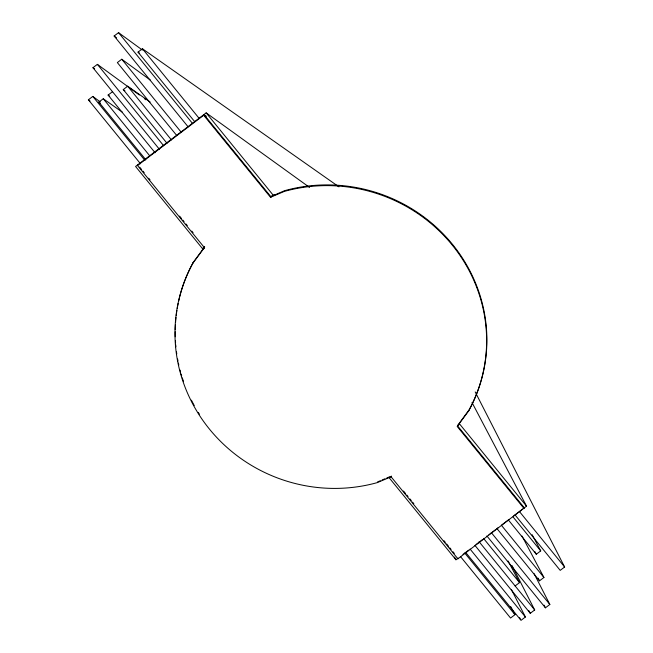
<?xml version="1.0" encoding="UTF-8"?>
<svg xmlns="http://www.w3.org/2000/svg" width="653" height="653" viewBox="0 0 653 653"><rect width="100%" height="100%" fill="white"/><g stroke="black" fill="none" stroke-linecap="round" stroke-linejoin="round"><path stroke-width="0.98" d="M192.7 263.469L204.397 247.618L137.522 165.519L137.775 164.793M137.522 165.519L203.695 115.254L203.948 114.536L206.43 116.324M204.397 247.618L204.65 246.891L202.446 248.573L135.571 166.474L206.152 112.863L309.587 187.444M203.695 115.254L270.571 197.353L273.027 194.961L206.152 112.863M270.571 197.353L271.101 196.422M192.749 263.494A156.671 150.9 19.3 0 0 211.156 431.16A156.671 150.9 19.3 0 0 377.295 482.608L391.082 476.78L391.335 476.061M391.082 476.78L457.908 558.813L458.161 558.095L455.949 559.768L389.131 477.735L390.6 476.625M457.908 558.813L526.538 506.157L472.005 402.485M192.953 262.751L204.65 246.891M468.895 410.598L457.198 426.45L524.081 508.556M188.137 126.853L114.128 35.997L118.544 32.65L142.411 50.077M159.495 149.382L92.955 67.708L97.37 64.353L139.35 94.995M150.565 80.254L121.76 59.227L117.344 62.582L176.555 135.261M194.667 121.629L138.028 52.109L142.444 48.763L338.98 186.872M140.509 163.772L88.384 99.787L92.799 96.432L100.203 101.844M145.823 159.773L98.84 102.097L103.256 98.75L122.405 112.21M155.088 152.737L108.104 95.06L112.52 91.714M167.021 143.285L123.262 89.567L127.67 86.212L150.157 102.015M457.508 425.805L459.712 424.132L526.538 506.157M463.001 554.413L468.65 550.128M475.915 544.61L482.363 539.705M488.819 534.799L495.276 529.901M496.892 528.669L498.508 527.444M501.733 524.996L508.997 519.478M513.838 515.805L522.718 509.062M508.63 520.278L536.301 554.25L540.717 550.903L532.138 534.693M515.127 585.953L519.543 582.607L508.107 560.992M497.047 528.685L539.517 580.827L543.933 577.481L522.025 536.048M475.204 391.939L564.616 567.008L560.201 570.363L515.152 515.062M510.679 606.58L514.972 614.685L510.556 618.032L460.357 556.413M511.528 589.79L525.42 617.003L521.012 620.35L465.671 552.405M474.927 545.369L530.277 613.314L534.685 609.959L511.985 565.514M486.869 535.925L545.435 607.812L549.842 604.466L534.097 573.62M270.848 197.141L284.284 191.419A156.671 150.9 19.3 0 1 450.448 242.908A156.671 150.9 19.3 0 1 468.854 410.574M377.565 481.93L380.315 480.755M382.152 479.971L384.911 478.796M386.747 478.02L389.498 476.845M92.955 67.708L94.62 68.875M138.028 52.109L139.677 53.317M144.289 98.603L145.937 99.803M123.262 89.567L124.911 90.767M108.104 95.06L109.753 96.269M98.84 102.097L100.489 103.305M88.384 99.787L90.032 100.986M114.128 35.997L116.561 37.858M203.948 114.536L270.824 196.635L284.537 190.7A156.671 150.9 19.3 0 1 450.692 242.19A156.671 150.9 19.3 0 1 469.099 409.855L457.451 425.732L524.326 507.83M142.444 48.763L199.075 118.283M519.568 511.707L564.616 567.008M118.544 32.65L192.553 123.499M513.038 516.931L540.717 550.903M121.76 59.227L180.963 131.906M501.455 525.339L543.933 577.481M127.67 86.212L171.437 139.93M491.285 532.57L549.842 604.466M97.37 64.353L163.658 145.725M483.506 538.366L519.543 582.607M479.09 541.712L534.685 609.959M103.256 98.75L149.586 155.634M470.078 549.059L525.42 617.003M92.799 96.432L144.925 160.426M464.773 553.067L514.972 614.685M139.701 167.16L141.628 169.535M142.917 171.11L144.207 172.686M148.704 178.212L149.994 179.795M179.575 216.11L181.501 218.477M182.791 220.053L184.073 221.636M185.999 224.003L187.289 225.579M191.794 231.105L193.076 232.688M403.546 491.048L405.472 493.415M406.754 494.99L408.043 496.574M409.97 498.933L411.251 500.516M412.541 502.092L413.822 503.667M444.024 540.741L445.305 542.317M446.595 543.892L448.521 546.259M449.803 547.843L451.092 549.418M453.019 551.785L454.3 553.36M534.831 551.573L536.301 554.25M538.088 578.125L539.517 580.827M544.006 605.111L545.435 607.812M528.848 610.612L530.277 613.314M519.584 617.648L520.539 619.452M454.529 557.066L455.949 559.768M199.394 414.157A156.671 150.9 19.3 0 1 198.324 412.459M194.243 405.529A156.671 150.9 19.3 0 1 191.411 400.167M183.558 381.654A156.671 150.9 19.3 0 1 182.301 377.883M181.697 375.948A156.671 150.9 19.3 0 1 181.118 373.998M180.563 372.03A156.671 150.9 19.3 0 1 180.032 370.055M178.824 365.076A156.671 150.9 19.3 0 1 178.391 363.068M177.983 361.052A156.671 150.9 19.3 0 1 177.6 359.036M176.775 353.967A156.671 150.9 19.3 0 1 176.49 351.943M175.91 346.865A156.671 150.9 19.3 0 1 175.73 344.841M175.575 342.817A156.671 150.9 19.3 0 1 175.445 340.801M175.273 336.777A156.671 150.9 19.3 0 1 175.224 331.724M175.249 329.692A156.671 150.9 19.3 0 1 175.437 324.606M175.559 322.574A156.671 150.9 19.3 0 1 176 317.489M176.22 315.464A156.671 150.9 19.3 0 1 176.906 310.428M177.224 308.42A156.671 150.9 19.3 0 1 178.147 303.457M178.563 301.49A156.671 150.9 19.3 0 1 193.002 262.775M273.134 195.108A154.826 35.115 52.8 0 1 274.742 194.969M202.552 248.72A154.826 35.115 52.8 0 1 204.152 248.573"/></g></svg>
